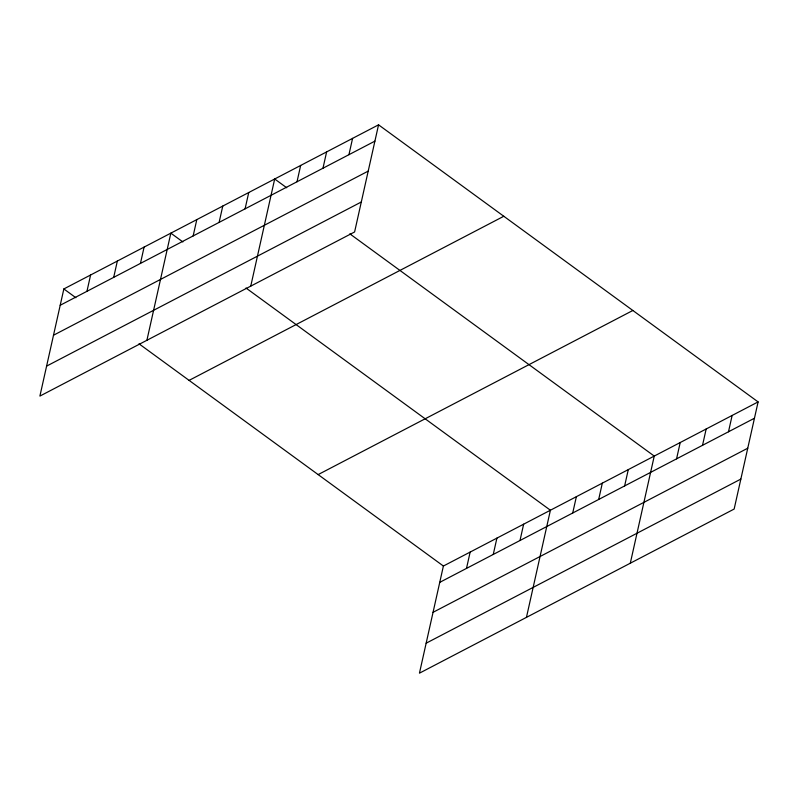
<?xml version="1.0" encoding="UTF-8"?>
<svg xmlns="http://www.w3.org/2000/svg" width="798" height="798" viewBox="0 0 798 798"><rect width="100%" height="100%" fill="white"/><g stroke="black" fill="none" stroke-linecap="round" stroke-linejoin="round"><path stroke-width="1.2" d="M378.551 124.827L63.85 288.946L39.9 396.087L354.601 231.969L378.551 124.827L758.1 401.913L734.15 509.054L419.449 673.173L443.399 566.031L758.1 401.913M86.952 291.31L90.603 274.991M113.695 277.365L117.346 261.046M140.448 263.41L144.099 247.091M146.902 340.287L170.842 233.146L182.872 241.924M193.156 235.929L196.807 219.61M219.121 222.383L222.772 206.064M245.086 208.847L248.737 192.527M250.752 286.133L274.692 178.991L286.721 187.769M297.016 181.764L300.656 165.445M322.971 168.228L326.621 151.909M348.935 154.692L352.586 138.373M466.501 568.395L470.152 552.076M493.254 554.45L496.905 538.131M520.007 540.495L523.648 524.176M526.451 617.373L550.401 510.231L245.993 288.008M572.715 513.014L576.365 496.695M598.68 499.468L602.32 483.149M624.635 485.932L628.285 469.613M630.3 563.218L654.25 456.077L349.843 233.854M676.564 458.85L680.215 442.531M702.529 445.314L706.17 428.995M728.494 431.778L732.135 415.459M60.199 305.265L374.9 141.146M53.506 335.23L368.197 171.121M46.603 366.112L361.295 202.004M189.106 380.377L503.797 216.268M318.153 474.591L632.844 310.482M439.758 582.35L754.449 418.232M433.055 612.315L747.756 448.207M426.152 643.198L740.853 479.089M63.85 288.946L75.87 297.724M139.002 343.808L443.399 566.031"/></g></svg>
